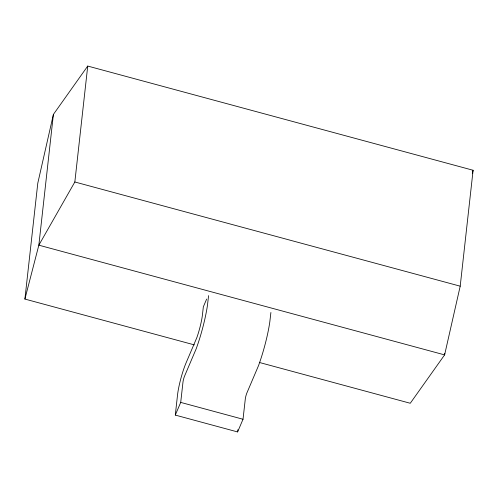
<?xml version="1.0" encoding="UTF-8"?>
<svg xmlns="http://www.w3.org/2000/svg" width="498" height="498" viewBox="0 0 498 498"><rect width="100%" height="100%" fill="white"/><g stroke="black" fill="none" stroke-linecap="round" stroke-linejoin="round"><path stroke-width="0.75" d="M194.338 344.884L24.9 299.068L37.798 183.146L53.392 114.434L87.735 66.06L473.1 170.26L460.202 286.182L444.608 354.893L410.265 403.268L259.564 362.519M53.392 114.434L38.844 245.172L24.9 299.068M444.776 353.412L444.608 354.893L38.844 245.172L74.837 181.982L87.735 66.06M270.9 312.483L269.81 321.895A38.626 5.683 -74.9 0 1 260.423 360.16L258.574 365.513L246.759 393.258A4.687 0.691 -74.9 0 0 245.333 398.674L243.024 419.254L237.614 431.94L175.296 415.089L177.531 394.976A23.58 3.467 -74.9 0 1 185.897 363.279L196.828 337.65A19.746 2.901 -74.9 0 0 202.462 314.699L203.34 306.818L206.645 299.068M175.296 415.089L180.706 402.403L183.015 381.823A4.687 0.691 -74.9 0 1 184.441 376.407L196.256 348.662L198.104 343.309A38.626 5.683 -74.9 0 0 207.492 305.05L208.581 295.631M237.614 431.94L237.863 429.706M472.328 173.254L473.1 170.26M74.837 181.982L460.202 286.182M180.706 402.403L243.024 419.254"/></g></svg>
